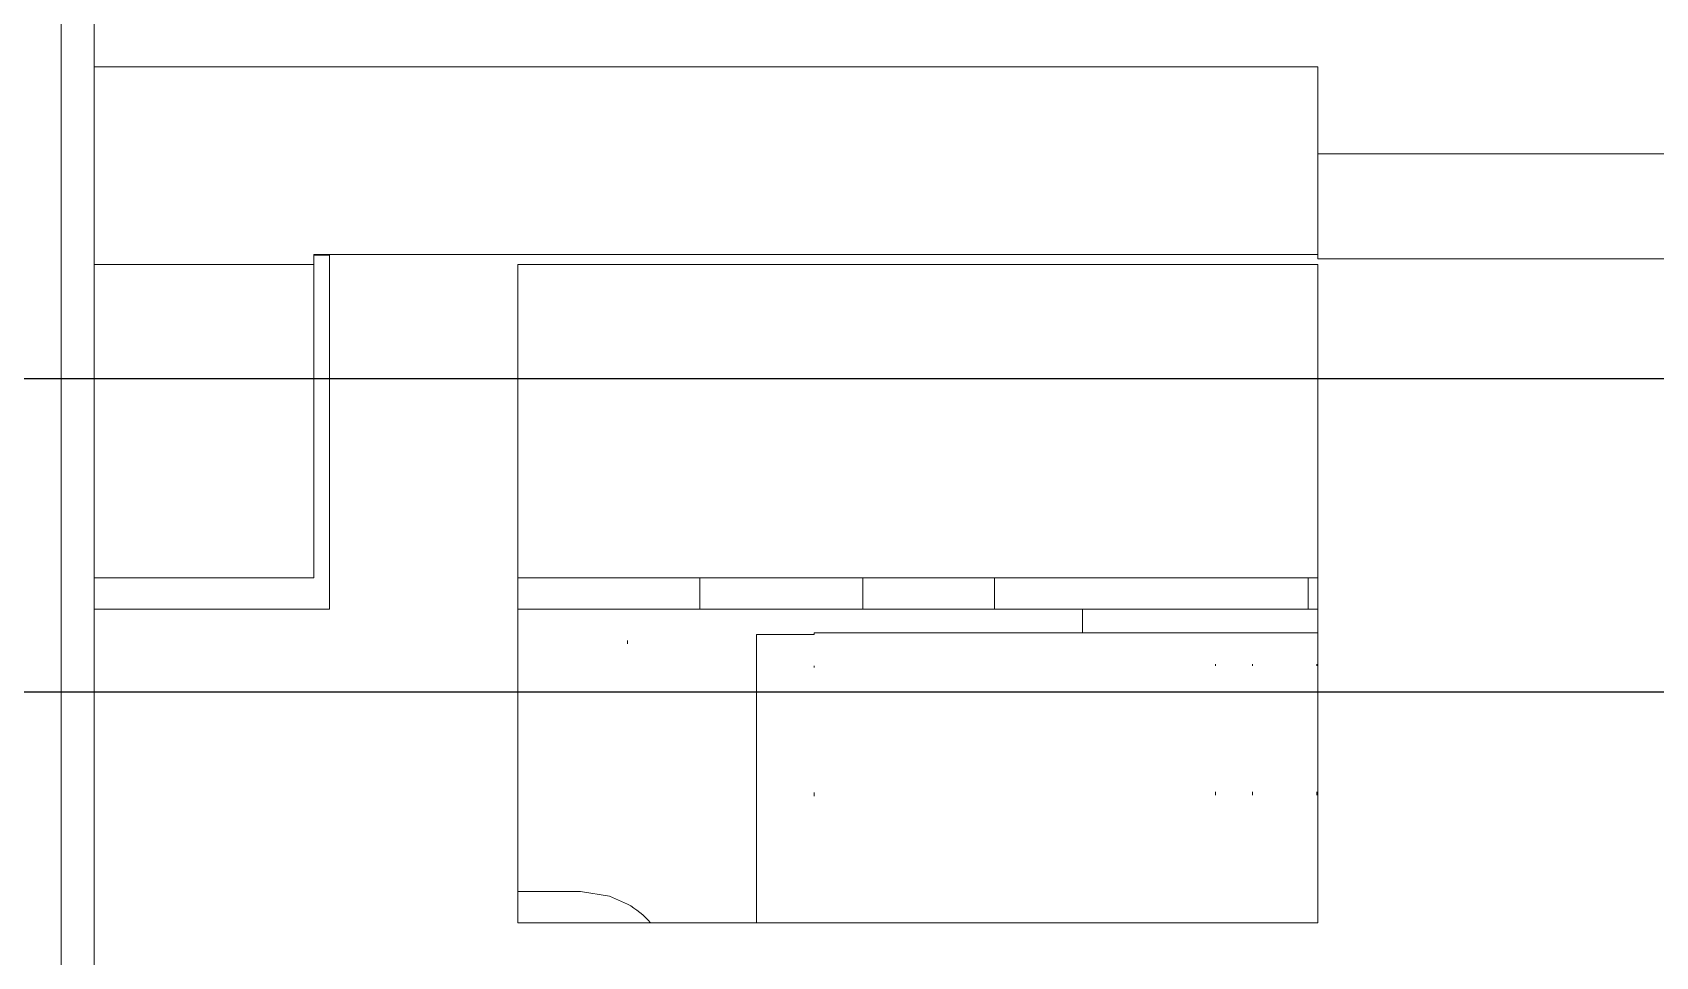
# Model space of a CAD drawing. Header units: inches. Extents: x 17 to 3130, y 15 to 659.
# Drawn here: x 1923.52 to 1928.7, y 247.2 to 250.15 of the extents above; entities that cross this region are included whole.
import ezdxf

# ---------------------------------------------------------------- set-up
doc = ezdxf.new("R2010")
doc.units = ezdxf.units.IN
doc.header["$MEASUREMENT"] = 0
doc.layers.add('Ebene 1', color=7, linetype='Continuous')

msp = doc.modelspace()

# ---------------------------------------------------------------- linework, layer by layer
at = {"color": 7, "linetype": 'Continuous', "lineweight": 25}
for p, q in [((1828.38821, 249.04604), (2076.22458, 249.04604)), ((1828.38821, 248.04604), (2076.23393, 248.04604))]:
    msp.add_line(p, q, dxfattribs=at)
at = {"layer": 'Ebene 1', "lineweight": 9}
for points in [[(1923.71809, 271.70921), (1923.71809, 271.70921), (1923.71809, 250.03971), (1923.71809, 250.03971)], [(1923.71809, 250.03971), (1923.71809, 250.03971), (1923.71809, 250.03971), (1923.71809, 250.03971)], [(1923.71809, 249.40921), (1923.71809, 249.40921), (1923.71809, 250.03971), (1923.71809, 250.03971)], [(1923.71809, 250.03971), (1923.71809, 250.03971), (1923.71809, 250.03971), (1923.71809, 250.03971)], [(1927.61809, 250.03971), (1927.61809, 250.03971), (1923.71809, 250.03971), (1923.71809, 250.03971)], [(1927.61809, 250.03971), (1927.61809, 250.03971), (1927.61809, 250.03971), (1927.61809, 250.03971)], [(1927.61809, 250.03971), (1927.61809, 250.03971), (1927.61809, 249.76181), (1927.61809, 249.76181)], [(1927.61809, 249.76181), (1927.61809, 249.76181), (1927.61809, 249.76181), (1927.61809, 249.76181)], [(1930.26809, 249.76181), (1930.26809, 249.76181), (1927.61809, 249.76181), (1927.61809, 249.76181)], [(1927.61809, 249.76181), (1927.61809, 249.76181), (1927.61809, 249.76181), (1927.61809, 249.76181)], [(1927.61809, 249.76181), (1927.61809, 249.76181), (1927.61809, 249.42681), (1927.61809, 249.42681)], [(1924.41799, 249.44071), (1924.41799, 249.44071), (1924.41799, 249.44071), (1924.41799, 249.44071)], [(1924.41799, 249.44071), (1924.41799, 249.44071), (1927.61809, 249.44071), (1927.61809, 249.44071)], [(1924.41799, 249.44071), (1924.41799, 249.44071), (1924.41799, 249.44071), (1924.41799, 249.44071)], [(1924.41809, 249.40921), (1924.41809, 249.40921), (1924.41799, 249.44071), (1924.41799, 249.44071)], [(1924.46799, 249.44071), (1924.46799, 249.44071), (1924.46799, 249.44071), (1924.46799, 249.44071)], [(1924.46799, 248.30921), (1924.46799, 248.30921), (1924.46799, 249.44071), (1924.46799, 249.44071)], [(1923.71809, 249.40921), (1923.71809, 249.40921), (1923.71809, 249.40921), (1923.71809, 249.40921)], [(1923.71809, 248.40911), (1923.71809, 248.40911), (1923.71809, 249.40921), (1923.71809, 249.40921)], [(1923.71809, 249.40921), (1923.71809, 249.40921), (1923.71809, 249.40921), (1923.71809, 249.40921)], [(1924.41809, 249.40921), (1924.41809, 249.40921), (1923.71809, 249.40921), (1923.71809, 249.40921)], [(1924.41809, 249.43881), (1924.41809, 249.43881), (1924.41809, 249.43881), (1924.41809, 249.43881)], [(1924.46799, 249.43881), (1924.46799, 249.43881), (1924.41809, 249.43881), (1924.41809, 249.43881)], [(1924.41809, 249.40921), (1924.41809, 249.40921), (1924.41809, 249.40921), (1924.41809, 249.40921)], [(1924.41809, 248.40911), (1924.41809, 248.40911), (1924.41809, 249.40921), (1924.41809, 249.40921)], [(1925.06809, 249.40921), (1925.06809, 249.40921), (1925.06809, 249.40921), (1925.06809, 249.40921)], [(1925.06809, 247.30911), (1925.06809, 247.30911), (1925.06809, 249.40921), (1925.06809, 249.40921)], [(1925.06809, 249.40921), (1925.06809, 249.40921), (1925.06809, 249.40921), (1925.06809, 249.40921)], [(1927.61809, 249.40921), (1927.61809, 249.40921), (1925.06809, 249.40921), (1925.06809, 249.40921)], [(1927.61809, 249.42681), (1927.61809, 249.42681), (1927.61809, 249.42681), (1927.61809, 249.42681)], [(1930.26819, 249.42681), (1930.26819, 249.42681), (1927.61809, 249.42681), (1927.61809, 249.42681)], [(1927.61809, 249.40921), (1927.61809, 249.40921), (1927.61809, 249.40921), (1927.61809, 249.40921)], [(1927.61809, 247.30911), (1927.61809, 247.30911), (1927.61809, 249.40921), (1927.61809, 249.40921)], [(1923.71809, 248.40911), (1923.71809, 248.40911), (1923.71809, 248.40911), (1923.71809, 248.40911)], [(1924.41809, 248.40911), (1924.41809, 248.40911), (1923.71809, 248.40911), (1923.71809, 248.40911)], [(1923.71809, 248.40911), (1923.71809, 248.40911), (1923.71809, 248.40911), (1923.71809, 248.40911)], [(1923.71809, 248.40911), (1923.71809, 248.40911), (1923.71809, 248.30921), (1923.71809, 248.30921)], [(1927.61809, 248.40921), (1927.61809, 248.40921), (1925.06809, 248.40911), (1925.06809, 248.40911)], [(1925.06809, 248.40911), (1925.06809, 248.40911), (1925.06809, 248.40911), (1925.06809, 248.40911)], [(1925.64849, 248.40911), (1925.64849, 248.40911), (1925.64849, 248.40911), (1925.64849, 248.40911)], [(1925.64849, 248.30921), (1925.64849, 248.30921), (1925.64849, 248.40911), (1925.64849, 248.40911)], [(1926.16809, 248.40911), (1926.16809, 248.40911), (1926.16809, 248.40911), (1926.16809, 248.40911)], [(1926.16809, 248.40911), (1926.16809, 248.40911), (1926.16809, 248.30901), (1926.16809, 248.30901)], [(1923.71799, 242.63981), (1923.71799, 242.63981), (1923.71809, 248.30921), (1923.71809, 248.30921)], [(1923.71809, 248.30921), (1923.71809, 248.30921), (1923.71809, 248.30921), (1923.71809, 248.30921)], [(1923.71809, 248.30921), (1923.71809, 248.30921), (1923.71809, 248.30921), (1923.71809, 248.30921)], [(1924.46799, 248.30921), (1924.46799, 248.30921), (1923.71809, 248.30921), (1923.71809, 248.30921)], [(1925.06809, 247.30911), (1925.06809, 247.30911), (1925.06809, 247.30911), (1925.06809, 247.30911)], [(1927.61809, 247.30911), (1927.61809, 247.30911), (1925.06809, 247.30911), (1925.06809, 247.30911)]]:
    msp.add_open_spline(points, degree=3, dxfattribs=at)
at = {"layer": 'Ebene 1', "color": 251, "lineweight": 9}
msp.add_open_spline([(1923.61309, 246.40921), (1923.61309, 246.40921), (1923.61309, 270.20921), (1923.61309, 270.20921)], degree=3, dxfattribs=at)
at = {"layer": 'Ebene 1', "color": 95, "lineweight": 9}
for points in [[(1926.58799, 248.40911), (1926.58799, 248.40911), (1926.58799, 248.40911), (1926.58799, 248.40911)], [(1926.58809, 248.30901), (1926.58809, 248.30901), (1926.58799, 248.40911), (1926.58799, 248.40911)], [(1927.58809, 248.40911), (1927.58809, 248.40911), (1927.58809, 248.40911), (1927.58809, 248.40911)], [(1927.58809, 248.30921), (1927.58809, 248.30921), (1927.58809, 248.40911), (1927.58809, 248.40911)]]:
    msp.add_open_spline(points, degree=3, dxfattribs=at)
at = {"layer": 'Ebene 1', "color": 30, "lineweight": 9}
for points in [[(1925.06809, 248.30921), (1925.06809, 248.30921), (1925.06809, 248.30921), (1925.06809, 248.30921)], [(1925.23689, 248.30921), (1925.23689, 248.30921), (1925.06809, 248.30921), (1925.06809, 248.30921)], [(1925.23689, 248.30921), (1925.23689, 248.30921), (1925.23689, 248.30921), (1925.23689, 248.30921)], [(1925.41809, 248.30921), (1925.41809, 248.30921), (1925.23689, 248.30921), (1925.23689, 248.30921)], [(1925.41809, 248.30921), (1925.41809, 248.30921), (1925.41809, 248.30921), (1925.41809, 248.30921)], [(1925.41809, 248.30921), (1925.41809, 248.30921), (1926.56809, 248.30921), (1926.56809, 248.30921)], [(1926.56809, 248.30921), (1926.56809, 248.30921), (1926.56809, 248.30921), (1926.56809, 248.30921)], [(1926.56809, 248.30921), (1926.56809, 248.30921), (1926.78019, 248.30921), (1926.78019, 248.30921)], [(1926.78019, 248.30921), (1926.78019, 248.30921), (1926.78019, 248.30921), (1926.78019, 248.30921)], [(1926.78019, 248.30921), (1926.78019, 248.30921), (1926.86809, 248.30921), (1926.86809, 248.30921)], [(1926.86799, 248.23421), (1926.86799, 248.23421), (1926.86809, 248.30921), (1926.86809, 248.30921)], [(1926.86809, 248.30921), (1926.86809, 248.30921), (1926.86809, 248.30921), (1926.86809, 248.30921)], [(1926.92129, 248.30921), (1926.92129, 248.30921), (1926.86809, 248.30921), (1926.86809, 248.30921)], [(1926.86809, 248.30921), (1926.86809, 248.30921), (1926.86809, 248.30921), (1926.86809, 248.30921)], [(1926.92129, 248.30921), (1926.92129, 248.30921), (1926.92129, 248.30921), (1926.92129, 248.30921)], [(1927.07309, 248.30921), (1927.07309, 248.30921), (1926.92129, 248.30921), (1926.92129, 248.30921)], [(1927.07309, 248.30921), (1927.07309, 248.30921), (1927.07309, 248.30921), (1927.07309, 248.30921)], [(1927.30029, 248.30921), (1927.30029, 248.30921), (1927.07309, 248.30921), (1927.07309, 248.30921)], [(1927.30029, 248.30921), (1927.30029, 248.30921), (1927.30029, 248.30921), (1927.30029, 248.30921)], [(1927.56809, 248.30921), (1927.56809, 248.30921), (1927.30029, 248.30921), (1927.30029, 248.30921)], [(1927.56809, 248.30921), (1927.56809, 248.30921), (1927.56809, 248.30921), (1927.56809, 248.30921)], [(1927.61809, 248.30921), (1927.61809, 248.30921), (1927.56809, 248.30921), (1927.56809, 248.30921)], [(1925.06809, 247.40911), (1925.06809, 247.40911), (1925.06809, 247.40911), (1925.06809, 247.40911)], [(1925.16509, 247.40911), (1925.16509, 247.40911), (1925.06809, 247.40911), (1925.06809, 247.40911)], [(1925.16509, 247.40911), (1925.16509, 247.40911), (1925.16509, 247.40911), (1925.16509, 247.40911)], [(1925.26809, 247.40901), (1925.26809, 247.40901), (1925.16509, 247.40911), (1925.16509, 247.40911)], [(1925.26809, 247.40901), (1925.26809, 247.40901), (1925.26809, 247.40901), (1925.26809, 247.40901)], [(1925.26809, 247.40901), (1925.26809, 247.40901), (1925.36029, 247.39461), (1925.36029, 247.39461)], [(1925.36029, 247.39461), (1925.36029, 247.39461), (1925.36029, 247.39461), (1925.36029, 247.39461)], [(1925.36029, 247.39461), (1925.36029, 247.39461), (1925.41799, 247.36901), (1925.41799, 247.36901)], [(1925.49169, 247.30911), (1925.47039, 247.33281), (1925.44569, 247.35301), (1925.41799, 247.36901)]]:
    msp.add_open_spline(points, degree=3, dxfattribs=at)
at = {"layer": 'Ebene 1', "color": 3, "lineweight": 9}
for points in [[(1925.41809, 248.20921), (1925.41809, 248.20921), (1925.41809, 248.20921), (1925.41809, 248.20921)], [(1925.41809, 248.20921), (1925.41809, 248.20921), (1925.41809, 248.19901), (1925.41809, 248.19901)], [(1926.01259, 248.12921), (1926.01259, 248.12921), (1926.01259, 248.12921), (1926.01259, 248.12921)], [(1926.01259, 248.12921), (1926.01259, 248.12921), (1926.01259, 248.12361), (1926.01259, 248.12361)], [(1927.29269, 248.13401), (1927.29269, 248.13401), (1927.29269, 248.13401), (1927.29269, 248.13401)], [(1927.29269, 248.13401), (1927.29269, 248.13401), (1927.29269, 248.12841), (1927.29269, 248.12841)], [(1927.40999, 248.13401), (1927.40999, 248.13401), (1927.40999, 248.13401), (1927.40999, 248.13401)], [(1927.40999, 248.13401), (1927.40999, 248.13401), (1927.40999, 248.12851), (1927.40999, 248.12851)], [(1927.61579, 248.13401), (1927.61579, 248.13401), (1927.61579, 248.13401), (1927.61579, 248.13401)], [(1927.61579, 248.13401), (1927.61579, 248.13401), (1927.61579, 248.12841), (1927.61579, 248.12841)], [(1926.01259, 247.72461), (1926.01259, 247.72461), (1926.01249, 247.71361), (1926.01249, 247.71361)], [(1926.01259, 247.72461), (1926.01259, 247.72461), (1926.01259, 247.72461), (1926.01259, 247.72461)], [(1927.29269, 247.72721), (1927.29269, 247.72721), (1927.29269, 247.72721), (1927.29269, 247.72721)], [(1927.29269, 247.72721), (1927.29269, 247.72721), (1927.29269, 247.71601), (1927.29269, 247.71601)], [(1927.40989, 247.72721), (1927.40989, 247.72721), (1927.40989, 247.72721), (1927.40989, 247.72721)], [(1927.40989, 247.72721), (1927.40989, 247.72721), (1927.40999, 247.71601), (1927.40999, 247.71601)], [(1927.61579, 247.72721), (1927.61579, 247.72721), (1927.61579, 247.72721), (1927.61579, 247.72721)], [(1927.61579, 247.72721), (1927.61579, 247.72721), (1927.61579, 247.71601), (1927.61579, 247.71601)]]:
    msp.add_open_spline(points, degree=3, dxfattribs=at)
at = {"layer": 'Ebene 1', "color": 253, "lineweight": 9}
for points in [[(1925.82939, 248.22921), (1925.82939, 248.22921), (1925.82939, 248.22921), (1925.82939, 248.22921)], [(1925.82939, 248.22921), (1925.82939, 248.22921), (1925.82939, 247.30901), (1925.82939, 247.30901)], [(1925.82939, 248.22921), (1925.82939, 248.22921), (1925.82939, 248.22921), (1925.82939, 248.22921)], [(1925.82939, 248.22921), (1925.82939, 248.22921), (1925.87699, 248.22921), (1925.87699, 248.22921)], [(1925.87699, 248.22921), (1925.87699, 248.22921), (1925.87699, 248.22921), (1925.87699, 248.22921)], [(1925.87699, 248.22921), (1925.87699, 248.22921), (1926.01259, 248.22921), (1926.01259, 248.22921)], [(1926.01249, 248.23421), (1926.01249, 248.23421), (1926.01249, 248.23421), (1926.01249, 248.23421)], [(1927.29269, 248.23421), (1927.29269, 248.23421), (1926.01249, 248.23421), (1926.01249, 248.23421)], [(1926.01249, 248.23421), (1926.01249, 248.23421), (1926.01249, 248.23421), (1926.01249, 248.23421)], [(1926.01249, 248.23421), (1926.01249, 248.23421), (1926.01259, 248.22921), (1926.01259, 248.22921)], [(1927.29269, 248.23421), (1927.29269, 248.23421), (1927.29269, 248.23421), (1927.29269, 248.23421)], [(1927.36959, 248.23421), (1927.36959, 248.23421), (1927.29269, 248.23421), (1927.29269, 248.23421)], [(1927.36959, 248.23421), (1927.36959, 248.23421), (1927.36959, 248.23421), (1927.36959, 248.23421)], [(1927.40999, 248.23421), (1927.40999, 248.23421), (1927.36959, 248.23421), (1927.36959, 248.23421)], [(1927.40999, 248.23421), (1927.40999, 248.23421), (1927.40999, 248.23421), (1927.40999, 248.23421)], [(1927.40999, 248.23421), (1927.40999, 248.23421), (1927.61579, 248.23421), (1927.61579, 248.23421)], [(1927.61579, 248.23421), (1927.61579, 248.23421), (1927.61579, 248.23421), (1927.61579, 248.23421)], [(1927.61579, 248.23421), (1927.61579, 248.23421), (1927.61689, 248.23421), (1927.61689, 248.23421)], [(1927.61689, 248.23421), (1927.61689, 248.23421), (1927.61689, 248.23421), (1927.61689, 248.23421)], [(1927.61689, 248.23421), (1927.61689, 248.23421), (1927.61809, 248.23421), (1927.61809, 248.23421)]]:
    msp.add_open_spline(points, degree=3, dxfattribs=at)

doc.saveas('drawing.dxf')
